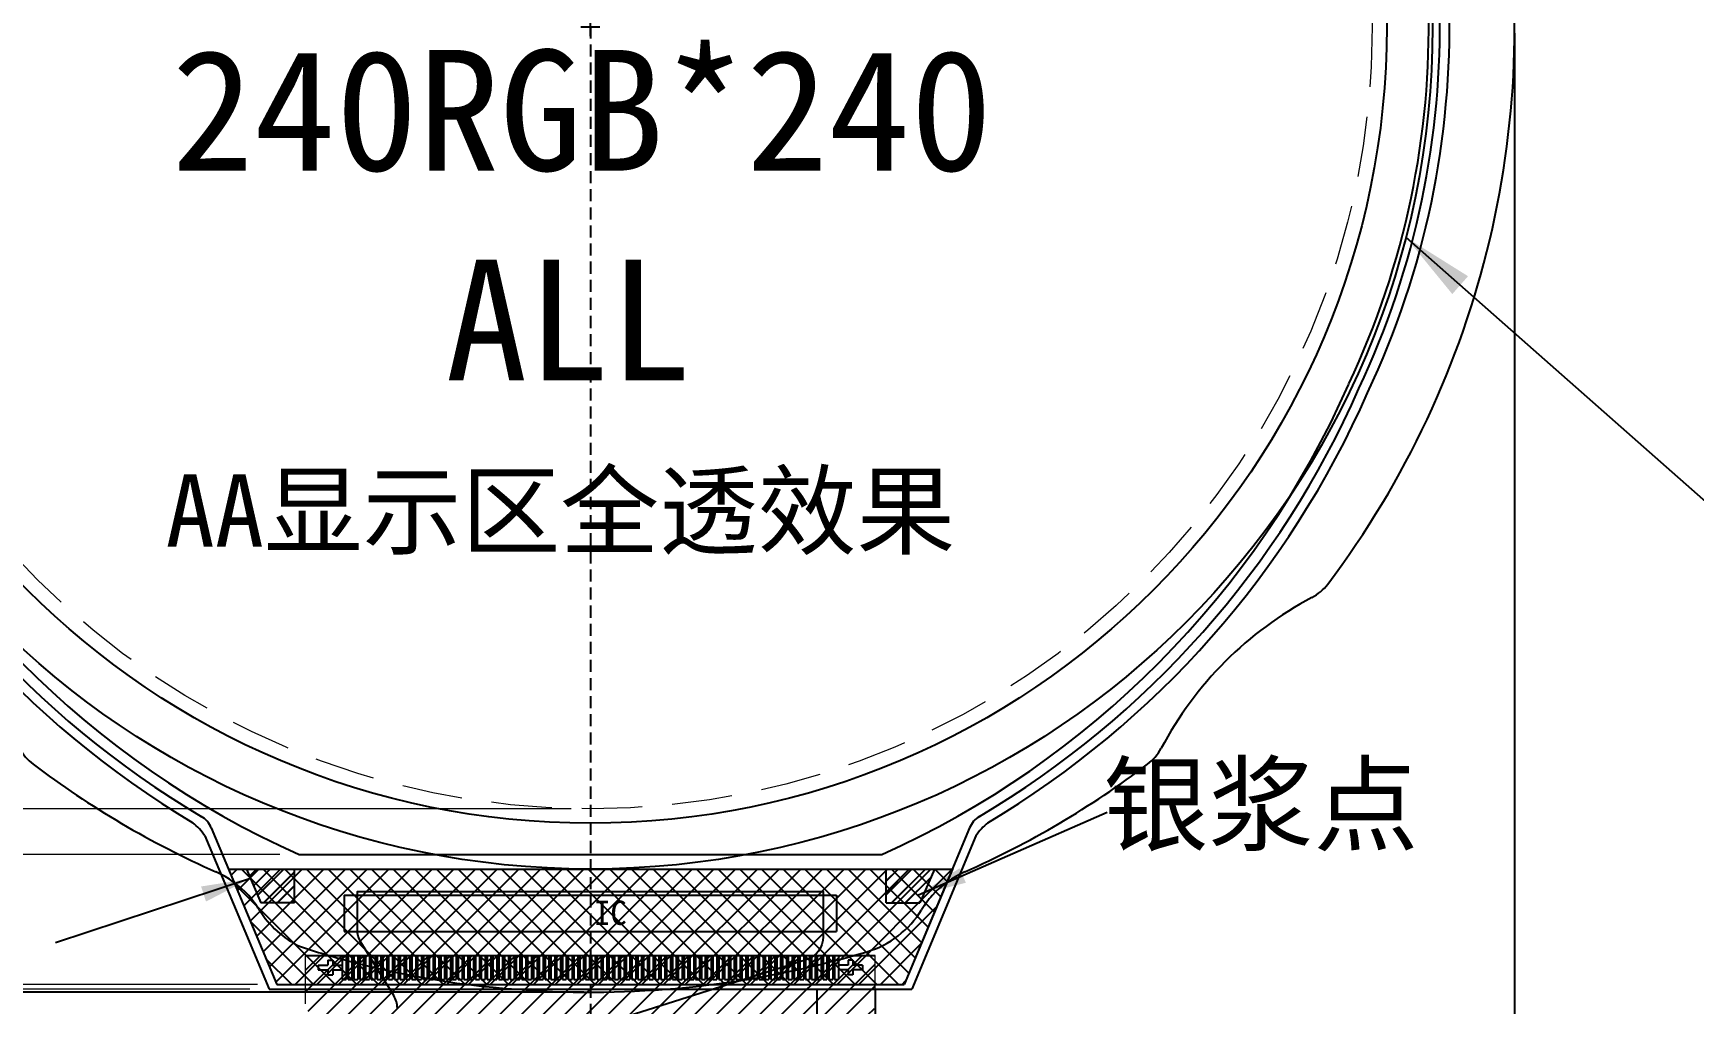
# Model space of a CAD drawing. Header units: millimetres. Extents: x 1040 to 3675, y 249 to 975.
# Drawn here: x 1651.99 to 1686.39, y 351.12 to 371.22 of the extents above; entities that cross this region are included whole.
import ezdxf

# ---------------------------------------------------------------- set-up
doc = ezdxf.new("R2010")
doc.units = ezdxf.units.MM
doc.linetypes.add('DASHED2', pattern=[0.375, 0.25, -0.125])
for name, color, linetype in [('dim', 3, 'Continuous'), ('DWG', 7, 'Continuous'), ('FPC', 33, 'Continuous'), ('lens', 6, 'Continuous')]:
    doc.layers.add(name, color=color, linetype=linetype)
doc.layers.add('LCD_MAIN', color=2, linetype='Continuous', lineweight=9)
doc.styles.add('AA', font='', dxfattribs={"width": 0.9, "height": 1.5})
doc.styles.get("Standard").update_dxf_attribs({"font": 'txt', "bigfont": 'gbcbig.shx'})
doc.styles.add('宋体', font='')
doc.styles.add('工程', font='gbenor.shx', dxfattribs={"width": 1.25, "bigfont": 'gbcbig.shx'})
doc.styles.get('AA').set_extended_font_data('SimSun')
doc.styles.get('宋体').set_extended_font_data('SimSun')
doc.dimstyles.new('libo', dxfattribs={"dimtxt": 1.5, "dimasz": 1, "dimexe": 1, "dimexo": 0.1375, "dimgap": 0.09, "dimtad": 0, "dimzin": 0, "dimdsep": 46, "dimtxsty": 'AA', "dimcen": 0.198, "dimclrd": 4, "dimclre": 4, "dimclrt": 4, "dimadec": 0, "dimazin": 0, "dimtfac": 1, "dimtofl": 0, "dimtmove": 0, "dimatfit": 3, "dimfxl": 1, "dimtolj": 1, "dimtzin": 0, "dimarcsym": 0})
doc.dimstyles.get("Standard").update_dxf_attribs({"dimtxt": 0.18, "dimasz": 0.18, "dimexe": 0.18, "dimexo": 0.0625, "dimgap": 0.09, "dimtad": 0, "dimzin": 0, "dimdsep": 46, "dimtxsty": 'Standard', "dimcen": 0, "dimadec": 0, "dimazin": 0, "dimtfac": 1, "dimtofl": 0, "dimtmove": 0, "dimatfit": 3, "dimfxl": 1, "dimtolj": 1, "dimtzin": 0, "dimarcsym": 0})
doc.dimstyles.new('标准', dxfattribs={"dimtxt": 2, "dimasz": 1.8, "dimexe": 0.5, "dimexo": 0.4, "dimgap": 0.1, "dimtad": 1, "dimzin": 1, "dimdsep": 46, "dimtxsty": '工程', "dimblk": 'CLOSEDBLANK', "dimcen": 0.09, "dimclrd": 3, "dimclre": 3, "dimclrt": 3, "dimadec": 0, "dimazin": 0, "dimtfac": 1, "dimtofl": 0, "dimtmove": 0, "dimatfit": 3, "dimldrblk": 'CLOSEDBLANK', "dimfxl": 1, "dimtolj": 1, "dimlwd": 0, "dimlwe": 0, "dimarcsym": 0})
doc.dimstyles.new('标注', dxfattribs={"dimtxt": 1.2, "dimasz": 1, "dimexe": 0, "dimexo": 1, "dimgap": 0.2, "dimtad": 0, "dimrnd": 0.0005, "dimzin": 9, "dimdsep": 46, "dimtxsty": 'Standard', "dimcen": 0, "dimclrd": 3, "dimclre": 3, "dimclrt": 3, "dimadec": 0, "dimazin": 0, "dimtfac": 1, "dimtmove": 0, "dimatfit": 3, "dimfxl": 1, "dimlwd": -1, "dimlwe": -1, "dimarcsym": 0})

# ---------------------------------------------------------------- blocks, each defined once
blk = doc.blocks.new('*D316')
at = {"color": 7, "lineweight": 0, "transparency": 16777216}
for p, q in [((1663.132, 387.555), (1639.646, 387.555)), ((1640.146, 386.055), (1640.146, 356.655)), ((1663.132, 355.155), (1639.646, 355.155))]:
    blk.add_line(p, q, dxfattribs=at)
at = {"color": 7, "transparency": 16777216}
for points in [[(1639.896, 386.055), (1640.396, 386.055), (1640.146, 387.555)], [(1639.896, 356.655), (1640.396, 356.655), (1640.146, 355.155)]]:
    blk.add_solid(points, dxfattribs=at)
at = {"layer": 'Defpoints', "color": 0, "transparency": 16777216}
for p in [(1663.532, 387.555), (1640.146, 355.155), (1663.532, 355.155)]:
    blk.add_point(p, dxfattribs=at)
at = {"color": 7, "transparency": 16777216, "insert": (1638.728, 372.339), "char_height": 2, "attachment_point": 5, "rotation": 90, "style": '宋体'}
blk.add_mtext('\\A1;32.40(LCD A,A)', dxfattribs=at)
blk = doc.blocks.new('_ClosedBlank')
at = {"color": 0, "linetype": 'ByBlock', "lineweight": -2}
for p, q in [((-1, 0.167), (0, 0)), ((-1, 0.167), (-1, -0.167)), ((0, 0), (-1, -0.167))]:
    blk.add_line(p, q, dxfattribs=at)
blk = doc.blocks.new('*D308')
at = {"color": 7, "lineweight": 0, "transparency": 16777216}
for p, q in [((1663.132, 388.755), (1630.072, 388.755)), ((1630.572, 387.255), (1630.572, 353.015)), ((1656.632, 351.515), (1630.072, 351.515))]:
    blk.add_line(p, q, dxfattribs=at)
at = {"color": 7, "transparency": 16777216}
for points in [[(1630.322, 387.255), (1630.822, 387.255), (1630.572, 388.755)], [(1630.322, 353.015), (1630.822, 353.015), (1630.572, 351.515)]]:
    blk.add_solid(points, dxfattribs=at)
at = {"layer": 'Defpoints', "color": 0, "transparency": 16777216}
for p in [(1663.532, 388.755), (1630.572, 351.515), (1657.032, 351.515)]:
    blk.add_point(p, dxfattribs=at)
at = {"color": 7, "transparency": 16777216, "insert": (1629.198, 371.6), "char_height": 2, "attachment_point": 5, "rotation": 90, "style": '宋体'}
blk.add_mtext('\\A1;37.24%%P0.15(LCD)', dxfattribs=at)
blk = doc.blocks.new('*D310')
at = {"color": 7, "lineweight": 0, "transparency": 16777216}
for p, q in [((1663.132, 388.526), (1634.978, 388.526)), ((1635.478, 387.026), (1635.478, 355.706)), ((1657.097, 354.206), (1634.978, 354.206))]:
    blk.add_line(p, q, dxfattribs=at)
at = {"color": 7, "transparency": 16777216}
for points in [[(1635.228, 387.026), (1635.728, 387.026), (1635.478, 388.526)], [(1635.228, 355.706), (1635.728, 355.706), (1635.478, 354.206)]]:
    blk.add_solid(points, dxfattribs=at)
at = {"layer": 'Defpoints', "color": 0, "transparency": 16777216}
for p in [(1663.532, 388.526), (1635.478, 354.206), (1657.497, 354.206)]:
    blk.add_point(p, dxfattribs=at)
at = {"color": 7, "transparency": 16777216, "insert": (1633.704, 371.355), "char_height": 2, "attachment_point": 5, "rotation": 90, "style": '宋体'}
blk.add_mtext('\\A1;34.32%%P0.2(POL)', dxfattribs=at)
blk = doc.blocks.new('*D311')
at = {"color": 1, "lineweight": 0, "transparency": 16777216}
for p, q in [((1663.132, 389.155), (1625.823, 389.155)), ((1626.323, 387.655), (1626.323, 352.915)), ((1656.474, 351.415), (1625.823, 351.415))]:
    blk.add_line(p, q, dxfattribs=at)
at = {"color": 1, "transparency": 16777216}
for points in [[(1626.073, 387.655), (1626.573, 387.655), (1626.323, 389.155)], [(1626.073, 352.915), (1626.573, 352.915), (1626.323, 351.415)]]:
    blk.add_solid(points, dxfattribs=at)
at = {"layer": 'Defpoints', "color": 0, "transparency": 16777216}
for p in [(1663.532, 389.155), (1626.323, 351.415), (1656.874, 351.415)]:
    blk.add_point(p, dxfattribs=at)
at = {"color": 1, "transparency": 16777216, "insert": (1624.549, 371.355), "char_height": 2, "attachment_point": 5, "rotation": 90, "style": '宋体'}
blk.add_mtext('\\A1;37.74%%P0.1(LCM)', dxfattribs=at)
blk = doc.blocks.new('*D312')
at = {"color": 7, "lineweight": 0, "transparency": 16777216}
for p, q in [((1656.474, 351.415), (1642.852, 351.415)), ((1643.352, 349.915), (1643.352, 328.403)), ((1664.623, 326.903), (1642.852, 326.903))]:
    blk.add_line(p, q, dxfattribs=at)
at = {"color": 7, "transparency": 16777216}
for points in [[(1643.102, 349.915), (1643.602, 349.915), (1643.352, 351.415)], [(1643.102, 328.403), (1643.602, 328.403), (1643.352, 326.903)]]:
    blk.add_solid(points, dxfattribs=at)
at = {"layer": 'Defpoints', "color": 0, "transparency": 16777216}
for p in [(1656.874, 351.415), (1643.352, 326.903), (1665.023, 326.903)]:
    blk.add_point(p, dxfattribs=at)
at = {"color": 7, "transparency": 16777216, "insert": (1642.174, 338.979), "char_height": 2, "attachment_point": 5, "rotation": 90, "style": '宋体'}
blk.add_mtext('\\A1;24.51%%P0.3', dxfattribs=at)
blk = doc.blocks.new('*D341')
at = {"layer": 'Defpoints', "color": 0, "transparency": 16777216}
for p in [(1619.345, 390.005), (1662.236, 390.005), (1663.532, 351.355)]:
    blk.add_point(p, dxfattribs=at)
at = {"layer": 'dim', "color": 7, "lineweight": -2, "transparency": 16777216}
for p, q in [((1662.099, 390.005), (1618.345, 390.005)), ((1619.345, 389.005), (1619.345, 377.621)), ((1619.345, 352.355), (1619.345, 363.458)), ((1663.395, 351.355), (1618.345, 351.355))]:
    blk.add_line(p, q, dxfattribs=at)
at = {"layer": 'dim', "color": 7, "transparency": 16777216}
for points in [[(1619.178, 389.005), (1619.512, 389.005), (1619.345, 390.005)], [(1619.178, 352.355), (1619.512, 352.355), (1619.345, 351.355)]]:
    blk.add_solid(points, dxfattribs=at)
at = {"layer": 'dim', "color": 7, "transparency": 16777216, "insert": (1619.345, 370.54), "char_height": 1.5, "attachment_point": 5, "rotation": 90, "style": 'AA'}
blk.add_mtext('\\A1;38.65%%P0.05[TP]', dxfattribs=at)
blk = doc.blocks.new('*D342')
at = {"layer": 'Defpoints', "color": 0, "transparency": 16777216}
for p in [(1647.793, 351.355), (1663.532, 351.355), (1658.121, 320.869)]:
    blk.add_point(p, dxfattribs=at)
at = {"layer": 'dim', "color": 7, "lineweight": -2, "transparency": 16777216}
for p, q in [((1663.395, 351.355), (1646.793, 351.355)), ((1647.793, 350.355), (1647.793, 340.912)), ((1647.793, 321.869), (1647.793, 331.313)), ((1657.984, 320.869), (1646.793, 320.869))]:
    blk.add_line(p, q, dxfattribs=at)
at = {"layer": 'dim', "color": 7, "transparency": 16777216}
for points in [[(1647.626, 350.355), (1647.96, 350.355), (1647.793, 351.355)], [(1647.626, 321.869), (1647.96, 321.869), (1647.793, 320.869)]]:
    blk.add_solid(points, dxfattribs=at)
at = {"layer": 'dim', "color": 7, "transparency": 16777216, "insert": (1647.793, 336.112), "char_height": 1.5, "attachment_point": 5, "rotation": 90, "style": 'AA'}
blk.add_mtext('\\A1;30.49%%P0.5', dxfattribs=at)
blk = doc.blocks.new('*D343')
at = {"layer": 'Defpoints', "color": 0, "transparency": 16777216}
for p in [(1682.682, 371.355), (1660.582, 321.684), (1682.682, 317.486)]:
    blk.add_point(p, dxfattribs=at)
at = {"layer": 'dim', "color": 7, "lineweight": -2, "transparency": 16777216}
for p, q in [((1682.682, 371.218), (1682.682, 316.486)), ((1660.582, 321.546), (1660.582, 316.486)), ((1661.582, 317.486), (1666.825, 317.486)), ((1681.682, 317.486), (1676.44, 317.486))]:
    blk.add_line(p, q, dxfattribs=at)
at = {"layer": 'dim', "color": 7, "transparency": 16777216}
for points in [[(1661.582, 317.653), (1661.582, 317.319), (1660.582, 317.486)], [(1681.682, 317.653), (1681.682, 317.319), (1682.682, 317.486)]]:
    blk.add_solid(points, dxfattribs=at)
at = {"layer": 'dim', "color": 7, "transparency": 16777216, "insert": (1671.632, 317.486), "char_height": 1.5, "attachment_point": 5, "style": 'AA'}
blk.add_mtext('\\A1;22.10%%P0.5', dxfattribs=at)
blk = doc.blocks.new('*D346')
at = {"layer": 'Defpoints', "color": 0, "transparency": 16777216}
for p in [(1678.497, 378.306), (1648.567, 364.405)]:
    blk.add_point(p, dxfattribs=at)
at = {"layer": 'dim', "color": 7, "lineweight": -2, "transparency": 16777216}
blk.add_line((1685.386, 381.506), (1679.404, 378.727), dxfattribs=at)
at = {"layer": 'dim', "color": 4, "lineweight": -2, "transparency": 16777216}
for p, q in [((1663.334, 371.355), (1663.73, 371.355)), ((1663.532, 371.157), (1663.532, 371.553))]:
    blk.add_line(p, q, dxfattribs=at)
at = {"layer": 'dim', "color": 7, "transparency": 16777216}
blk.add_solid([(1679.333, 378.878), (1679.474, 378.576), (1678.497, 378.306)], dxfattribs=at)
at = {"layer": 'dim', "color": 7, "transparency": 16777216, "insert": (1690.628, 383.941), "char_height": 1.5, "attachment_point": 5, "rotation": 24.9132, "style": 'AA'}
blk.add_mtext('\\A1;{\\Ftxt|c134;∅33.00}%%P0.1', dxfattribs=at)
blk = doc.blocks.new('*D347')
at = {"layer": 'Defpoints', "color": 0, "transparency": 16777216}
for p in [(1678.311, 380.634), (1648.753, 362.077)]:
    blk.add_point(p, dxfattribs=at)
at = {"layer": 'dim', "color": 7, "lineweight": -2, "transparency": 16777216}
blk.add_line((1684.97, 384.815), (1679.158, 381.166), dxfattribs=at)
at = {"layer": 'dim', "color": 4, "lineweight": -2, "transparency": 16777216}
for p, q in [((1663.334, 371.355), (1663.73, 371.355)), ((1663.532, 371.157), (1663.532, 371.553))]:
    blk.add_line(p, q, dxfattribs=at)
at = {"layer": 'dim', "color": 7, "transparency": 16777216}
blk.add_solid([(1679.069, 381.307), (1679.246, 381.025), (1678.311, 380.634)], dxfattribs=at)
at = {"layer": 'dim', "color": 7, "transparency": 16777216, "insert": (1691.941, 389.192), "char_height": 1.5, "attachment_point": 5, "rotation": 32.122, "style": 'AA'}
blk.add_mtext('\\A1;台阶{\\Ftxt|c134;∅34.90}%%P0.05', dxfattribs=at)

msp = doc.modelspace()

# ---------------------------------------------------------------- hatches: boundary and pattern name
h = msp.add_hatch()
h.set_pattern_fill('ANSI37', color=256, scale=0.1, style=0)
h.set_pattern_definition([(45, (559.0941, -173.86665), (-0.2245064, 0.2245064), []), (135, (559.0941, -173.86665), (-0.2245064, -0.2245064), [])])
h.paths.add_polyline_path([(1656.0331, 353.9055), (1657.0321, 351.5155), (1670.0321, 351.5155), (1671.0311, 353.9055)])
h = msp.add_hatch()
h.set_pattern_fill('JIS_LC_20', color=2, scale=0.01, style=0)
h.set_pattern_definition([(45, (290.02616, -73.0781), (-0.141421356, 0.141421356), []), (45, (290.03016, -73.0781), (-0.141421356, 0.141421356), [])])
h.paths.add_polyline_path([(1669.6611, 353.2055), (1670.3611, 353.2055), (1670.6611, 353.9055), (1669.6611, 353.9055)])
h.paths.add_polyline_path([(1657.4031, 353.2055), (1657.4031, 353.9055), (1656.4031, 353.9055), (1656.7031, 353.2055)])
h = msp.add_hatch()
h.set_pattern_fill('ANSI31', color=30, scale=0.1, style=0)
h.set_pattern_definition([(45, (282.0105, 0.8344), (-0.2245064, 0.2245064), [])])
edge = h.paths.add_edge_path()
edge.add_line((1657.6321, 352.1155), (1669.4321, 352.1155))
edge.add_line((1657.6321, 351.1154), (1657.6321, 352.1155))
edge.add_arc((1657.8774, 351.1083), 0.2455, 178.34281, 261.67929)
edge.add_line((1657.8419, 350.8654), (1658.8353, 350.8654))
edge.add_line((1667.2243, 350.8654), (1658.8352, 350.8654))
edge.add_line((1667.2246, 350.8654), (1669.2222, 350.8654))
edge.add_arc((1669.1867, 351.1083), 0.2455, 278.32071, 361.65719)
edge.add_line((1669.4321, 351.1154), (1669.4321, 352.1155))

# ---------------------------------------------------------------- linework, layer by layer
at = {"color": 1, "linetype": 'DASHED2'}
msp.add_line((1663.5321, 392.3631), (1663.5321, 348.1677), dxfattribs=at)
at = {"color": 4}
for p, q in [((1655.6756, 354.7607), (1657.0321, 351.5155)), ((1671.3886, 354.7607), (1670.0321, 351.5155)), ((1656.0331, 353.9055), (1671.0311, 353.9055)), ((1656.0331, 353.9055), (1657.0321, 351.5155)), ((1671.0311, 353.9055), (1670.0321, 351.5155)), ((1657.0321, 351.5155), (1670.0321, 351.5155))]:
    msp.add_line(p, q, dxfattribs=at)
at = {"color": 7}
for p, q in [((1655.545, 354.5946), (1656.8739, 351.4155)), ((1655.545, 354.5946), (1656.8739, 351.4155)), ((1671.5192, 354.5946), (1670.1903, 351.4155)), ((1671.5192, 354.5946), (1670.1903, 351.4155)), ((1656.8739, 351.4155), (1670.1903, 351.4155))]:
    msp.add_line(p, q, dxfattribs=at)
at = {"color": 6}
msp.add_line((1657.497, 354.2055), (1669.5682, 354.2055), dxfattribs=at)
at = {"color": 2}
for p, q in [((1656.4031, 353.9055), (1656.7031, 353.2055)), ((1657.4031, 353.2055), (1657.4031, 353.9055)), ((1669.6611, 353.2055), (1669.6611, 353.9055)), ((1670.6611, 353.9055), (1670.3611, 353.2055)), ((1657.4031, 353.2055), (1656.7031, 353.2055)), ((1669.6611, 353.2055), (1670.3611, 353.2055))]:
    msp.add_line(p, q, dxfattribs=at)
for p, q in [((1658.4321, 353.3655), (1668.6321, 353.3655)), ((1658.4321, 353.3655), (1658.4321, 352.6155)), ((1668.6321, 353.3655), (1668.6321, 352.6155)), ((1658.4321, 352.6155), (1668.6321, 352.6155)), ((1658.0921, 352.0155), (1658.0921, 351.9155)), ((1658.0921, 352.0155), (1658.1921, 352.0155)), ((1658.1921, 352.0155), (1658.1921, 351.9155)), ((1658.3921, 352.1155), (1658.3921, 351.6155)), ((1658.3921, 352.1155), (1658.4721, 352.1155)), ((1658.4721, 352.1155), (1658.4721, 351.6155)), ((1658.5121, 352.1155), (1658.5121, 351.6155)), ((1658.5121, 352.1155), (1658.5921, 352.1155)), ((1658.5921, 352.1155), (1658.5921, 351.6155)), ((1658.6321, 352.1155), (1658.6321, 351.6155)), ((1658.6321, 352.1155), (1658.7121, 352.1155)), ((1658.7121, 352.1155), (1658.7121, 351.6155)), ((1658.7521, 352.1155), (1658.7521, 351.6155)), ((1658.7521, 352.1155), (1658.8321, 352.1155)), ((1658.8321, 352.1155), (1658.8321, 351.6155)), ((1658.8721, 352.1155), (1658.8721, 351.6155)), ((1658.8721, 352.1155), (1658.9521, 352.1155)), ((1658.9521, 352.1155), (1658.9521, 351.6155)), ((1658.9921, 352.1155), (1658.9921, 351.6155)), ((1658.9921, 352.1155), (1659.0721, 352.1155)), ((1659.0721, 352.1155), (1659.0721, 351.6155)), ((1659.1121, 352.1155), (1659.1121, 351.6155)), ((1659.1121, 352.1155), (1659.1921, 352.1155)), ((1659.1921, 352.1155), (1659.1921, 351.6155)), ((1659.2321, 352.1155), (1659.2321, 351.6155)), ((1659.2321, 352.1155), (1659.3121, 352.1155)), ((1659.3121, 352.1155), (1659.3121, 351.6155)), ((1659.3521, 352.1155), (1659.3521, 351.6155)), ((1659.3521, 352.1155), (1659.4321, 352.1155)), ((1659.4321, 352.1155), (1659.4321, 351.6155)), ((1659.4721, 352.1155), (1659.4721, 351.6155)), ((1659.4721, 352.1155), (1659.5521, 352.1155)), ((1659.5521, 352.1155), (1659.5521, 351.6155)), ((1659.5921, 352.1155), (1659.5921, 351.6155)), ((1659.5921, 352.1155), (1659.6721, 352.1155)), ((1659.6721, 352.1155), (1659.6721, 351.6155)), ((1659.7121, 352.1155), (1659.7121, 351.6155)), ((1659.7121, 352.1155), (1659.7921, 352.1155)), ((1659.7921, 352.1155), (1659.7921, 351.6155)), ((1659.8321, 352.1155), (1659.8321, 351.6155)), ((1659.8321, 352.1155), (1659.9121, 352.1155)), ((1659.9121, 352.1155), (1659.9121, 351.6155)), ((1659.9521, 352.1155), (1659.9521, 351.6155)), ((1659.9521, 352.1155), (1660.0321, 352.1155)), ((1660.0321, 352.1155), (1660.0321, 351.6155)), ((1660.0721, 352.1155), (1660.0721, 351.6155)), ((1660.0721, 352.1155), (1660.1521, 352.1155)), ((1660.1521, 352.1155), (1660.1521, 351.6155)), ((1660.1921, 352.1155), (1660.1921, 351.6155)), ((1660.1921, 352.1155), (1660.2721, 352.1155)), ((1660.2721, 352.1155), (1660.2721, 351.6155)), ((1660.3121, 352.1155), (1660.3121, 351.6155)), ((1660.3121, 352.1155), (1660.3921, 352.1155)), ((1660.3921, 352.1155), (1660.3921, 351.6155)), ((1660.4321, 352.1155), (1660.4321, 351.6155)), ((1660.4321, 352.1155), (1660.5121, 352.1155)), ((1660.5121, 352.1155), (1660.5121, 351.6155)), ((1660.5521, 352.1155), (1660.5521, 351.6155)), ((1660.5521, 352.1155), (1660.6321, 352.1155)), ((1660.6321, 352.1155), (1660.6321, 351.6155)), ((1660.6721, 352.1155), (1660.6721, 351.6155)), ((1660.6721, 352.1155), (1660.7521, 352.1155)), ((1660.7521, 352.1155), (1660.7521, 351.6155)), ((1660.7921, 352.1155), (1660.7921, 351.6155)), ((1660.7921, 352.1155), (1660.8721, 352.1155)), ((1660.8721, 352.1155), (1660.8721, 351.6155)), ((1660.9121, 352.1155), (1660.9121, 351.6155)), ((1660.9121, 352.1155), (1660.9921, 352.1155)), ((1660.9921, 352.1155), (1660.9921, 351.6155)), ((1661.0321, 352.1155), (1661.0321, 351.6155)), ((1661.0321, 352.1155), (1661.1121, 352.1155)), ((1661.1121, 352.1155), (1661.1121, 351.6155)), ((1661.1521, 352.1155), (1661.1521, 351.6155)), ((1661.1521, 352.1155), (1661.2321, 352.1155)), ((1661.2321, 352.1155), (1661.2321, 351.6155)), ((1661.2721, 352.1155), (1661.2721, 351.6155)), ((1661.2721, 352.1155), (1661.3521, 352.1155)), ((1661.3521, 352.1155), (1661.3521, 351.6155)), ((1661.3921, 352.1155), (1661.3921, 351.6155)), ((1661.3921, 352.1155), (1661.4721, 352.1155)), ((1661.4721, 352.1155), (1661.4721, 351.6155)), ((1661.5121, 352.1155), (1661.5121, 351.6155)), ((1661.5121, 352.1155), (1661.5921, 352.1155)), ((1661.5921, 352.1155), (1661.5921, 351.6155)), ((1661.6321, 352.1155), (1661.6321, 351.6155)), ((1661.6321, 352.1155), (1661.7121, 352.1155)), ((1661.7121, 352.1155), (1661.7121, 351.6155)), ((1661.7521, 352.1155), (1661.7521, 351.6155)), ((1661.7521, 352.1155), (1661.8321, 352.1155)), ((1661.8321, 352.1155), (1661.8321, 351.6155)), ((1661.8721, 352.1155), (1661.8721, 351.6155)), ((1661.8721, 352.1155), (1661.9521, 352.1155)), ((1661.9521, 352.1155), (1661.9521, 351.6155)), ((1661.9921, 352.1155), (1661.9921, 351.6155)), ((1661.9921, 352.1155), (1662.0721, 352.1155)), ((1662.0721, 352.1155), (1662.0721, 351.6155)), ((1662.1121, 352.1155), (1662.1121, 351.6155)), ((1662.1121, 352.1155), (1662.1921, 352.1155)), ((1662.1921, 352.1155), (1662.1921, 351.6155)), ((1662.2321, 352.1155), (1662.2321, 351.6155)), ((1662.2321, 352.1155), (1662.3121, 352.1155)), ((1662.3121, 352.1155), (1662.3121, 351.6155)), ((1662.3521, 352.1155), (1662.3521, 351.6155)), ((1662.3521, 352.1155), (1662.4321, 352.1155)), ((1662.4321, 352.1155), (1662.4321, 351.6155)), ((1662.4721, 352.1155), (1662.4721, 351.6155)), ((1662.4721, 352.1155), (1662.5521, 352.1155)), ((1662.5521, 352.1155), (1662.5521, 351.6155)), ((1662.5921, 352.1155), (1662.5921, 351.6155)), ((1662.5921, 352.1155), (1662.6721, 352.1155)), ((1662.6721, 352.1155), (1662.6721, 351.6155)), ((1662.7121, 352.1155), (1662.7121, 351.6155)), ((1662.7121, 352.1155), (1662.7921, 352.1155)), ((1662.7921, 352.1155), (1662.7921, 351.6155)), ((1662.8321, 352.1155), (1662.8321, 351.6155)), ((1662.8321, 352.1155), (1662.9121, 352.1155)), ((1662.9121, 352.1155), (1662.9121, 351.6155)), ((1662.9521, 352.1155), (1662.9521, 351.6155)), ((1662.9521, 352.1155), (1663.0321, 352.1155)), ((1663.0321, 352.1155), (1663.0321, 351.6155)), ((1663.0721, 352.1155), (1663.0721, 351.6155)), ((1663.0721, 352.1155), (1663.1521, 352.1155)), ((1663.1521, 352.1155), (1663.1521, 351.6155)), ((1663.1921, 352.1155), (1663.1921, 351.6155)), ((1663.1921, 352.1155), (1663.2721, 352.1155)), ((1663.2721, 352.1155), (1663.2721, 351.6155)), ((1663.3121, 352.1155), (1663.3121, 351.6155)), ((1663.3121, 352.1155), (1663.3921, 352.1155)), ((1663.3921, 352.1155), (1663.3921, 351.6155)), ((1663.4321, 352.1155), (1663.4321, 351.6155)), ((1663.4321, 352.1155), (1663.5121, 352.1155)), ((1663.5121, 352.1155), (1663.5121, 351.6155)), ((1663.5121, 352.1155), (1663.5521, 352.1155)), ((1663.5521, 352.1155), (1663.5521, 351.6155)), ((1663.5521, 352.1155), (1663.6321, 352.1155)), ((1663.6321, 352.1155), (1663.6321, 351.6155)), ((1663.6721, 352.1155), (1663.6721, 351.6155)), ((1663.6721, 352.1155), (1663.7521, 352.1155)), ((1663.7521, 352.1155), (1663.7521, 351.6155)), ((1663.7921, 352.1155), (1663.7921, 351.6155)), ((1663.7921, 352.1155), (1663.8721, 352.1155)), ((1663.8721, 352.1155), (1663.8721, 351.6155)), ((1663.9121, 352.1155), (1663.9121, 351.6155)), ((1663.9121, 352.1155), (1663.9921, 352.1155)), ((1663.9921, 352.1155), (1663.9921, 351.6155)), ((1664.0321, 352.1155), (1664.0321, 351.6155)), ((1664.0321, 352.1155), (1664.1121, 352.1155)), ((1664.1121, 352.1155), (1664.1121, 351.6155)), ((1664.1521, 352.1155), (1664.1521, 351.6155)), ((1664.1521, 352.1155), (1664.2321, 352.1155)), ((1664.2321, 352.1155), (1664.2321, 351.6155)), ((1664.2721, 352.1155), (1664.2721, 351.6155)), ((1664.2721, 352.1155), (1664.3521, 352.1155)), ((1664.3521, 352.1155), (1664.3521, 351.6155)), ((1664.3921, 352.1155), (1664.3921, 351.6155)), ((1664.3921, 352.1155), (1664.4721, 352.1155)), ((1664.4721, 352.1155), (1664.4721, 351.6155)), ((1664.5121, 352.1155), (1664.5121, 351.6155)), ((1664.5121, 352.1155), (1664.5921, 352.1155)), ((1664.5921, 352.1155), (1664.5921, 351.6155)), ((1664.6321, 352.1155), (1664.6321, 351.6155)), ((1664.6321, 352.1155), (1664.7121, 352.1155)), ((1664.7121, 352.1155), (1664.7121, 351.6155)), ((1664.7521, 352.1155), (1664.7521, 351.6155)), ((1664.7521, 352.1155), (1664.8321, 352.1155)), ((1664.8321, 352.1155), (1664.8321, 351.6155)), ((1664.8721, 352.1155), (1664.8721, 351.6155)), ((1664.8721, 352.1155), (1664.9521, 352.1155)), ((1664.9521, 352.1155), (1664.9521, 351.6155)), ((1664.9921, 352.1155), (1664.9921, 351.6155)), ((1664.9921, 352.1155), (1665.0721, 352.1155)), ((1665.0721, 352.1155), (1665.0721, 351.6155)), ((1665.1121, 352.1155), (1665.1121, 351.6155)), ((1665.1121, 352.1155), (1665.1921, 352.1155)), ((1665.1921, 352.1155), (1665.1921, 351.6155)), ((1665.2321, 352.1155), (1665.2321, 351.6155)), ((1665.2321, 352.1155), (1665.3121, 352.1155)), ((1665.3121, 352.1155), (1665.3121, 351.6155)), ((1665.3521, 352.1155), (1665.3521, 351.6155)), ((1665.3521, 352.1155), (1665.4321, 352.1155)), ((1665.4321, 352.1155), (1665.4321, 351.6155)), ((1665.4721, 352.1155), (1665.4721, 351.6155)), ((1665.4721, 352.1155), (1665.5521, 352.1155)), ((1665.5521, 352.1155), (1665.5521, 351.6155)), ((1665.5921, 352.1155), (1665.5921, 351.6155)), ((1665.5921, 352.1155), (1665.6721, 352.1155)), ((1665.6721, 352.1155), (1665.6721, 351.6155)), ((1665.7121, 352.1155), (1665.7121, 351.6155)), ((1665.7121, 352.1155), (1665.7921, 352.1155)), ((1665.7921, 352.1155), (1665.7921, 351.6155)), ((1665.8321, 352.1155), (1665.8321, 351.6155)), ((1665.8321, 352.1155), (1665.9121, 352.1155)), ((1665.9121, 352.1155), (1665.9121, 351.6155)), ((1665.9521, 352.1155), (1665.9521, 351.6155)), ((1665.9521, 352.1155), (1666.0321, 352.1155)), ((1666.0321, 352.1155), (1666.0321, 351.6155)), ((1666.0721, 352.1155), (1666.0721, 351.6155)), ((1666.0721, 352.1155), (1666.1521, 352.1155)), ((1666.1521, 352.1155), (1666.1521, 351.6155)), ((1666.1921, 352.1155), (1666.1921, 351.6155)), ((1666.1921, 352.1155), (1666.2721, 352.1155)), ((1666.2721, 352.1155), (1666.2721, 351.6155)), ((1666.3121, 352.1155), (1666.3121, 351.6155)), ((1666.3121, 352.1155), (1666.3921, 352.1155)), ((1666.3921, 352.1155), (1666.3921, 351.6155)), ((1666.4321, 352.1155), (1666.4321, 351.6155)), ((1666.4321, 352.1155), (1666.5121, 352.1155)), ((1666.5121, 352.1155), (1666.5121, 351.6155)), ((1666.5521, 352.1155), (1666.5521, 351.6155)), ((1666.5521, 352.1155), (1666.6321, 352.1155)), ((1666.6321, 352.1155), (1666.6321, 351.6155)), ((1666.6721, 352.1155), (1666.6721, 351.6155)), ((1666.6721, 352.1155), (1666.7521, 352.1155)), ((1666.7521, 352.1155), (1666.7521, 351.6155)), ((1666.7921, 352.1155), (1666.7921, 351.6155)), ((1666.7921, 352.1155), (1666.8721, 352.1155)), ((1666.8721, 352.1155), (1666.8721, 351.6155)), ((1666.9121, 352.1155), (1666.9121, 351.6155)), ((1666.9121, 352.1155), (1666.9921, 352.1155)), ((1666.9921, 352.1155), (1666.9921, 351.6155)), ((1667.0321, 352.1155), (1667.0321, 351.6155)), ((1667.0321, 352.1155), (1667.1121, 352.1155)), ((1667.1121, 352.1155), (1667.1121, 351.6155)), ((1667.1521, 352.1155), (1667.1521, 351.6155)), ((1667.1521, 352.1155), (1667.2321, 352.1155)), ((1667.2321, 352.1155), (1667.2321, 351.6155)), ((1667.2721, 352.1155), (1667.2721, 351.6155)), ((1667.2721, 352.1155), (1667.3521, 352.1155)), ((1667.3521, 352.1155), (1667.3521, 351.6155)), ((1667.3921, 352.1155), (1667.3921, 351.6155)), ((1667.3921, 352.1155), (1667.4721, 352.1155)), ((1667.4721, 352.1155), (1667.4721, 351.6155)), ((1667.5121, 352.1155), (1667.5121, 351.6155)), ((1667.5121, 352.1155), (1667.5921, 352.1155)), ((1667.5921, 352.1155), (1667.5921, 351.6155)), ((1667.6321, 352.1155), (1667.6321, 351.6155)), ((1667.6321, 352.1155), (1667.7121, 352.1155)), ((1667.7121, 352.1155), (1667.7121, 351.6155)), ((1667.7521, 352.1155), (1667.7521, 351.6155)), ((1667.7521, 352.1155), (1667.8321, 352.1155)), ((1667.8321, 352.1155), (1667.8321, 351.6155)), ((1667.8721, 352.1155), (1667.8721, 351.6155)), ((1667.8721, 352.1155), (1667.9521, 352.1155)), ((1667.9521, 352.1155), (1667.9521, 351.6155)), ((1667.9921, 352.1155), (1667.9921, 351.6155)), ((1667.9921, 352.1155), (1668.0721, 352.1155)), ((1668.0721, 352.1155), (1668.0721, 351.6155)), ((1668.1121, 352.1155), (1668.1121, 351.6155)), ((1668.1121, 352.1155), (1668.1921, 352.1155)), ((1668.1921, 352.1155), (1668.1921, 351.6155)), ((1668.2321, 352.1155), (1668.2321, 351.6155)), ((1668.2321, 352.1155), (1668.3121, 352.1155)), ((1668.3121, 352.1155), (1668.3121, 351.6155)), ((1668.3521, 352.1155), (1668.3521, 351.6155)), ((1668.3521, 352.1155), (1668.4321, 352.1155)), ((1668.4321, 352.1155), (1668.4321, 351.6155)), ((1668.4721, 352.1155), (1668.4721, 351.6155)), ((1668.4721, 352.1155), (1668.5521, 352.1155)), ((1668.5521, 352.1155), (1668.5521, 351.6155)), ((1668.5921, 352.1155), (1668.5921, 351.6155)), ((1668.5921, 352.1155), (1668.6721, 352.1155)), ((1668.6721, 352.1155), (1668.6721, 351.6155)), ((1668.87, 352.0155), (1668.87, 351.9155)), ((1668.97, 352.0155), (1668.87, 352.0155)), ((1668.97, 352.0155), (1668.97, 351.9155)), ((1657.8921, 351.9155), (1658.0921, 351.9155)), ((1657.8921, 351.9155), (1657.8921, 351.8155)), ((1657.8921, 351.8155), (1658.0921, 351.8155)), ((1658.0921, 351.8155), (1658.0921, 351.7155)), ((1658.0921, 351.7155), (1658.1921, 351.7155)), ((1658.1921, 351.9155), (1658.3921, 351.9155)), ((1658.1921, 351.8155), (1658.1921, 351.7155)), ((1658.1921, 351.8155), (1658.3921, 351.8155)), ((1658.3921, 351.9155), (1658.3921, 351.8155)), ((1658.5121, 351.9155), (1658.5121, 351.8155)), ((1658.6321, 351.9155), (1658.6321, 351.8155)), ((1658.7521, 351.9155), (1658.7521, 351.8155)), ((1658.8721, 351.9155), (1658.8721, 351.8155)), ((1658.9921, 351.9155), (1658.9921, 351.8155)), ((1659.1121, 351.9155), (1659.1121, 351.8155)), ((1659.2321, 351.9155), (1659.2321, 351.8155)), ((1659.3521, 351.9155), (1659.3521, 351.8155)), ((1659.4721, 351.9155), (1659.4721, 351.8155)), ((1659.5921, 351.9155), (1659.5921, 351.8155)), ((1659.7121, 351.9155), (1659.7121, 351.8155)), ((1659.8321, 351.9155), (1659.8321, 351.8155)), ((1659.9521, 351.9155), (1659.9521, 351.8155)), ((1660.0721, 351.9155), (1660.0721, 351.8155)), ((1660.1921, 351.9155), (1660.1921, 351.8155)), ((1660.3121, 351.9155), (1660.3121, 351.8155)), ((1660.4321, 351.9155), (1660.4321, 351.8155)), ((1660.5521, 351.9155), (1660.5521, 351.8155)), ((1660.6721, 351.9155), (1660.6721, 351.8155)), ((1660.7921, 351.9155), (1660.7921, 351.8155)), ((1660.9121, 351.9155), (1660.9121, 351.8155)), ((1661.0321, 351.9155), (1661.0321, 351.8155)), ((1661.1521, 351.9155), (1661.1521, 351.8155)), ((1661.2721, 351.9155), (1661.2721, 351.8155)), ((1661.3921, 351.9155), (1661.3921, 351.8155)), ((1661.5121, 351.9155), (1661.5121, 351.8155)), ((1661.6321, 351.9155), (1661.6321, 351.8155)), ((1661.7521, 351.9155), (1661.7521, 351.8155)), ((1661.8721, 351.9155), (1661.8721, 351.8155)), ((1661.9921, 351.9155), (1661.9921, 351.8155)), ((1662.1121, 351.9155), (1662.1121, 351.8155)), ((1662.2321, 351.9155), (1662.2321, 351.8155)), ((1662.3521, 351.9155), (1662.3521, 351.8155)), ((1662.4721, 351.9155), (1662.4721, 351.8155)), ((1662.5921, 351.9155), (1662.5921, 351.8155)), ((1662.7121, 351.9155), (1662.7121, 351.8155)), ((1662.8321, 351.9155), (1662.8321, 351.8155)), ((1662.9521, 351.9155), (1662.9521, 351.8155)), ((1663.0721, 351.9155), (1663.0721, 351.8155)), ((1663.1921, 351.9155), (1663.1921, 351.8155)), ((1663.3121, 351.9155), (1663.3121, 351.8155)), ((1663.4321, 351.9155), (1663.4321, 351.8155)), ((1663.5521, 351.9155), (1663.5521, 351.8155)), ((1663.6721, 351.9155), (1663.6721, 351.8155)), ((1663.7921, 351.9155), (1663.7921, 351.8155)), ((1663.9121, 351.9155), (1663.9121, 351.8155)), ((1664.0321, 351.9155), (1664.0321, 351.8155)), ((1664.1521, 351.9155), (1664.1521, 351.8155)), ((1664.2721, 351.9155), (1664.2721, 351.8155)), ((1664.3921, 351.9155), (1664.3921, 351.8155)), ((1664.5121, 351.9155), (1664.5121, 351.8155)), ((1664.6321, 351.9155), (1664.6321, 351.8155)), ((1664.7521, 351.9155), (1664.7521, 351.8155)), ((1664.8721, 351.9155), (1664.8721, 351.8155)), ((1664.9921, 351.9155), (1664.9921, 351.8155)), ((1665.1121, 351.9155), (1665.1121, 351.8155)), ((1665.2321, 351.9155), (1665.2321, 351.8155)), ((1665.3521, 351.9155), (1665.3521, 351.8155)), ((1665.4721, 351.9155), (1665.4721, 351.8155)), ((1665.5921, 351.9155), (1665.5921, 351.8155)), ((1665.7121, 351.9155), (1665.7121, 351.8155)), ((1665.8321, 351.9155), (1665.8321, 351.8155)), ((1665.9521, 351.9155), (1665.9521, 351.8155)), ((1666.0721, 351.9155), (1666.0721, 351.8155)), ((1666.1921, 351.9155), (1666.1921, 351.8155)), ((1666.3121, 351.9155), (1666.3121, 351.8155)), ((1666.4321, 351.9155), (1666.4321, 351.8155)), ((1666.5521, 351.9155), (1666.5521, 351.8155)), ((1666.6721, 351.9155), (1666.6721, 351.8155)), ((1666.7921, 351.9155), (1666.7921, 351.8155)), ((1666.9121, 351.9155), (1666.9121, 351.8155)), ((1667.0321, 351.9155), (1667.0321, 351.8155)), ((1667.1521, 351.9155), (1667.1521, 351.8155)), ((1667.2721, 351.9155), (1667.2721, 351.8155)), ((1667.3921, 351.9155), (1667.3921, 351.8155)), ((1667.5121, 351.9155), (1667.5121, 351.8155)), ((1667.6321, 351.9155), (1667.6321, 351.8155)), ((1667.7521, 351.9155), (1667.7521, 351.8155)), ((1667.8721, 351.9155), (1667.8721, 351.8155)), ((1667.9921, 351.9155), (1667.9921, 351.8155)), ((1668.1121, 351.9155), (1668.1121, 351.8155)), ((1668.2321, 351.9155), (1668.2321, 351.8155)), ((1668.3521, 351.9155), (1668.3521, 351.8155)), ((1668.4721, 351.9155), (1668.4721, 351.8155)), ((1668.5921, 351.9155), (1668.5921, 351.8155)), ((1668.87, 351.9155), (1668.67, 351.9155)), ((1668.87, 351.8155), (1668.67, 351.8155)), ((1668.87, 351.8155), (1668.87, 351.7155)), ((1668.97, 351.7155), (1668.87, 351.7155)), ((1669.17, 351.9155), (1668.97, 351.9155)), ((1668.97, 351.8155), (1668.97, 351.7155)), ((1669.17, 351.8155), (1668.97, 351.8155)), ((1669.17, 351.9155), (1669.17, 351.8155)), ((1658.3921, 351.6155), (1658.4721, 351.6155)), ((1658.5121, 351.6155), (1658.5921, 351.6155)), ((1658.6321, 351.6155), (1658.7121, 351.6155)), ((1658.7521, 351.6155), (1658.8321, 351.6155)), ((1658.8721, 351.6155), (1658.9521, 351.6155)), ((1658.9921, 351.6155), (1659.0721, 351.6155)), ((1659.1121, 351.6155), (1659.1921, 351.6155)), ((1659.2321, 351.6155), (1659.3121, 351.6155)), ((1659.3521, 351.6155), (1659.4321, 351.6155)), ((1659.4721, 351.6155), (1659.5521, 351.6155)), ((1659.5921, 351.6155), (1659.6721, 351.6155)), ((1659.7121, 351.6155), (1659.7921, 351.6155)), ((1659.8321, 351.6155), (1659.9121, 351.6155)), ((1659.9521, 351.6155), (1660.0321, 351.6155)), ((1660.0721, 351.6155), (1660.1521, 351.6155)), ((1660.1921, 351.6155), (1660.2721, 351.6155)), ((1660.3121, 351.6155), (1660.3921, 351.6155)), ((1660.4321, 351.6155), (1660.5121, 351.6155)), ((1660.5521, 351.6155), (1660.6321, 351.6155)), ((1660.6721, 351.6155), (1660.7521, 351.6155)), ((1660.7921, 351.6155), (1660.8721, 351.6155)), ((1660.9121, 351.6155), (1660.9921, 351.6155)), ((1661.0321, 351.6155), (1661.1121, 351.6155)), ((1661.1521, 351.6155), (1661.2321, 351.6155)), ((1661.2721, 351.6155), (1661.3521, 351.6155)), ((1661.3921, 351.6155), (1661.4721, 351.6155)), ((1661.5121, 351.6155), (1661.5921, 351.6155)), ((1661.6321, 351.6155), (1661.7121, 351.6155)), ((1661.7521, 351.6155), (1661.8321, 351.6155)), ((1661.8721, 351.6155), (1661.9521, 351.6155)), ((1661.9921, 351.6155), (1662.0721, 351.6155)), ((1662.1121, 351.6155), (1662.1921, 351.6155)), ((1662.2321, 351.6155), (1662.3121, 351.6155)), ((1662.3521, 351.6155), (1662.4321, 351.6155)), ((1662.4721, 351.6155), (1662.5521, 351.6155)), ((1662.5921, 351.6155), (1662.6721, 351.6155)), ((1662.7121, 351.6155), (1662.7921, 351.6155)), ((1662.8321, 351.6155), (1662.9121, 351.6155)), ((1662.9521, 351.6155), (1663.0321, 351.6155)), ((1663.0721, 351.6155), (1663.1521, 351.6155)), ((1663.1921, 351.6155), (1663.2721, 351.6155)), ((1663.3121, 351.6155), (1663.3921, 351.6155)), ((1663.4321, 351.6155), (1663.5121, 351.6155)), ((1663.5521, 351.6155), (1663.6321, 351.6155)), ((1663.6721, 351.6155), (1663.7521, 351.6155)), ((1663.7921, 351.6155), (1663.8721, 351.6155)), ((1663.9121, 351.6155), (1663.9921, 351.6155)), ((1664.0321, 351.6155), (1664.1121, 351.6155)), ((1664.1521, 351.6155), (1664.2321, 351.6155)), ((1664.2721, 351.6155), (1664.3521, 351.6155)), ((1664.3921, 351.6155), (1664.4721, 351.6155)), ((1664.5121, 351.6155), (1664.5921, 351.6155)), ((1664.6321, 351.6155), (1664.7121, 351.6155)), ((1664.7521, 351.6155), (1664.8321, 351.6155)), ((1664.8721, 351.6155), (1664.9521, 351.6155)), ((1664.9921, 351.6155), (1665.0721, 351.6155)), ((1665.1121, 351.6155), (1665.1921, 351.6155)), ((1665.2321, 351.6155), (1665.3121, 351.6155)), ((1665.3521, 351.6155), (1665.4321, 351.6155)), ((1665.4721, 351.6155), (1665.5521, 351.6155)), ((1665.5921, 351.6155), (1665.6721, 351.6155)), ((1665.7121, 351.6155), (1665.7921, 351.6155)), ((1665.8321, 351.6155), (1665.9121, 351.6155)), ((1665.9521, 351.6155), (1666.0321, 351.6155)), ((1666.0721, 351.6155), (1666.1521, 351.6155)), ((1666.1921, 351.6155), (1666.2721, 351.6155)), ((1666.3121, 351.6155), (1666.3921, 351.6155)), ((1666.4321, 351.6155), (1666.5121, 351.6155)), ((1666.5521, 351.6155), (1666.6321, 351.6155)), ((1666.6721, 351.6155), (1666.7521, 351.6155)), ((1666.7921, 351.6155), (1666.8721, 351.6155)), ((1666.9121, 351.6155), (1666.9921, 351.6155)), ((1667.0321, 351.6155), (1667.1121, 351.6155)), ((1667.1521, 351.6155), (1667.2321, 351.6155)), ((1667.2721, 351.6155), (1667.3521, 351.6155)), ((1667.3921, 351.6155), (1667.4721, 351.6155)), ((1667.5121, 351.6155), (1667.5921, 351.6155)), ((1667.6321, 351.6155), (1667.7121, 351.6155)), ((1667.7521, 351.6155), (1667.8321, 351.6155)), ((1667.8721, 351.6155), (1667.9521, 351.6155)), ((1667.9921, 351.6155), (1668.0721, 351.6155)), ((1668.1121, 351.6155), (1668.1921, 351.6155)), ((1668.2321, 351.6155), (1668.3121, 351.6155)), ((1668.3521, 351.6155), (1668.4321, 351.6155)), ((1668.4721, 351.6155), (1668.5521, 351.6155)), ((1668.5921, 351.6155), (1668.6721, 351.6155))]:
    msp.add_line(p, q)
at = {"color": 7, "linetype": 'Continuous'}
msp.add_circle((1663.5321, 371.3555), 17.45, dxfattribs=at)
at = {"color": 7}
for centre, radius, start, end in [((1663.5321, 371.3555), 17.8, 81.35414, 205.21036), ((1663.5321, 371.3555), 17.8, 334.78964, 81.35414), ((1665.3397, 371.6622), 19.5723, 203.76858, 239.12696), ((1661.7244, 371.6622), 19.5723, 300.87304, 336.23142), ((1654.5554, 353.928), 1.1931, 33.96205, 51.60519), ((1672.5088, 353.928), 1.1931, 128.39481, 146.03795)]:
    msp.add_arc(centre, radius, start, end, dxfattribs=at)
at = {"color": 4}
for centre, radius, start, end in [((1663.5321, 371.3555), 17.6, 98.64586, 205.21036), ((1663.5321, 371.3555), 17.6, 334.78964, 81.35414), ((1665.3376, 371.6668), 19.3723, 203.76858, 239.37766), ((1661.7265, 371.6668), 19.3723, 300.62234, 336.23142), ((1655.2152, 354.5658), 0.5, 22.93872, 59.37766), ((1671.849, 354.5658), 0.5, 120.62234, 157.06128)]:
    msp.add_arc(centre, radius, start, end, dxfattribs=at)
at = {"color": 6}
for centre, radius, start, end in [((1663.5326, 371.3555), 17.37, 98.69618, 205.21036), ((1663.5326, 371.3555), 17.37, 334.78964, 81.30122), ((1665.3351, 371.6662), 19.1393, 203.76858, 245.82479), ((1661.7302, 371.6662), 19.1393, 294.17521, 336.23142)]:
    msp.add_arc(centre, radius, start, end, dxfattribs=at)
at = {"color": 1, "linetype": 'Continuous'}
for centre, radius, start, end in [((1678.0129, 360.4135), 1, 297.87899, 322.92455), ((1681.9876, 352.9), 7.5, 117.87899, 152.12101), ((1652.5901, 356.8746), 1, 207.87899, 232.92455), ((1674.4741, 356.8746), 1, 307.07545, 332.12101)]:
    msp.add_arc(centre, radius, start, end, dxfattribs=at)
at = {"layer": 'DWG', "color": 30}
msp.add_line((1657.6321, 352.1155), (1669.4321, 352.1155), dxfattribs=at)
at = {"layer": 'DWG', "color": 30, "lineweight": 0}
for p, q in [((1657.6321, 351.1154), (1657.6321, 352.1155)), ((1669.4321, 351.1154), (1669.4321, 352.1155))]:
    msp.add_line(p, q, dxfattribs=at)
at = {"layer": 'FPC', "color": 2}
for p, q in [((1668.2321, 349.3035), (1668.2321, 351.4155)), ((1669.4321, 351.4155), (1669.4321, 345.6035))]:
    msp.add_line(p, q, dxfattribs=at)
at = {"layer": 'FPC', "color": 1, "flags": 128}
msp.add_lwpolyline([(1659.5321, 351.0224, 0.1387948), (1659.4579, 351.2845), (1658.7782, 352.3891, -0.1387948), (1658.704, 352.6511), (1658.704, 353.4412), (1668.354, 353.4412), (1668.354, 352.5039, -0.3270725), (1668.0048, 352.0272), (1663.2259, 350.5155, 0.3257406)], format="xyb", dxfattribs=at)
at = {"layer": 'LCD_MAIN', "color": 7, "linetype": 'DASHED2', "ltscale": 5}
msp.add_circle((1663.5321, 371.3555), 16.2, dxfattribs=at)
at = {"layer": 'lens', "linetype": 'Continuous'}
msp.add_circle((1663.5321, 371.3555), 16.5, dxfattribs=at)
for centre, radius, start, end in [((1663.5321, 371.3555), 19.15, 322.92455, 10.39466), ((1663.5321, 371.3555), 19.15, 232.92455, 246.10251), ((1663.5321, 371.3555), 19.15, 293.89749, 307.07545), ((1654.9642, 352.0186), 2, 41.94551, 66.10251), ((1672.1, 352.0186), 2, 113.89749, 138.05449), ((1654.9642, 352.0186), 2, 31.53105, 41.94551), ((1658.3736, 354.1105), 2, 211.53105, 244.88883), ((1668.6906, 354.1105), 2, 286.65341, 328.46895), ((1672.1, 352.0186), 2, 138.05449, 148.46895), ((1663.2961, 369.7708), 18.3998, 251.72027, 254.99426), ((1663.2961, 369.7708), 18.3998, 254.99426, 267.62026), ((1663.5321, 371.3555), 20, 267.13402, 286.65341)]:
    msp.add_arc(centre, radius, start, end, dxfattribs=at)

# ---------------------------------------------------------------- texts
at = {"insert": (1663.6047, 353.2504), "char_height": 0.5, "attachment_point": 1, "style": '宋体'}
msp.add_mtext('IC', dxfattribs=at)
at = {"layer": 'dim', "color": 7, "lineweight": 0, "insert": (1654.7287, 362.0808), "char_height": 1.5, "width": 18.085127, "attachment_point": 1}
msp.add_mtext('{\\fSimSun|b0|i0|c134|p2;AA显示区全透效果}', dxfattribs=at)
at = {"layer": 'FPC', "color": 6, "insert": (1674.1583, 356.042), "char_height": 1.59627, "width": 6.954523, "attachment_point": 1, "style": '宋体'}
msp.add_mtext('银浆点', dxfattribs=at)
at = {"layer": 'LCD_MAIN', "color": 7, "linetype": 'ByBlock', "char_height": 2.5, "attachment_point": 1, "style": '宋体'}
for s, insert, width in [('240RGB*240', (1654.8537, 370.8735), 21.215441), ('ALL', (1660.5272, 366.5285), 5.554584)]:
    msp.add_mtext(s, dxfattribs=dict(at, insert=insert, width=width))

# ---------------------------------------------------------------- dimensions: what is measured, and where the dimension line sits
for base, p1, p2, text, override, picture, middle in [((1626.3232, 351.4155), (1663.5321, 389.1555), (1656.8739, 351.4155), '<>%%P0.1(LCM)', {"dimtxt": 2, "dimasz": 1.5, "dimgap": 0.5, "dimtxsty": '宋体', "dimsah": 1, "dimclrd": 1, "dimclre": 1, "dimclrt": 1}, '*D311', (1626.3232, 371.3555)), ((1630.5716, 351.5155), (1663.5321, 388.7555), (1657.0321, 351.5155), '37.24%%P0.15(LCD)', {"dimasz": 1.5, "dimtxsty": '宋体', "dimsah": 1, "dimclrd": 7, "dimclre": 7, "dimclrt": 7}, '*D308', (1630.5716, 371.6004)), ((1635.4778, 354.2055), (1663.5321, 388.5257), (1657.497, 354.2055), '<>%%P0.2(POL)', {"dimtxt": 2, "dimasz": 1.5, "dimgap": 0.5, "dimtxsty": '宋体', "dimsah": 1, "dimclrd": 7, "dimclre": 7, "dimclrt": 7}, '*D310', (1635.4778, 371.3555)), ((1640.1463, 355.1555), (1663.5321, 387.5555), (1663.5321, 355.1555), '<>(LCD A,A)', {"dimasz": 1.5, "dimtxsty": '宋体', "dimsah": 1, "dimclrd": 7, "dimclre": 7, "dimclrt": 7}, '*D316', (1640.1463, 372.3394)), ((1643.3518, 326.903), (1656.8739, 351.4155), (1665.0229, 326.903), '<>%%P0.3', {"dimasz": 1.5, "dimtxsty": '宋体', "dimsah": 1, "dimclrd": 7, "dimclre": 7, "dimclrt": 7}, '*D312', (1643.3518, 338.9792))]:
    dim = msp.add_linear_dim(base=base, p1=p1, p2=p2, angle=90, text=text, dimstyle='标准', override=override)
    dim.commit()
    dim.dimension.update_dxf_attribs({"geometry": picture, "text_midpoint": middle, "dimtype": 160})
at = {"layer": 'dim', "color": 7}
for p1, p2, text, picture, middle in [((1648.7534, 362.0769), (1678.3108, 380.6341), '台阶{\\Ftxt|c134;<>}%%P0.05', '*D347', (1691.9413, 389.1918)), ((1648.5675, 364.405), (1678.4967, 378.306), '{\\Ftxt|c134;<>}%%P0.1', '*D346', (1690.6284, 383.9407))]:
    dim = msp.add_diameter_dim_2p(p1=p1, p2=p2, text=text, dimstyle='libo', override={"dimclrd": 7, "dimclrt": 7}, dxfattribs=at)
    dim.commit()
    dim.dimension.update_dxf_attribs({"geometry": picture, "text_midpoint": middle, "dimtype": 163})
dim = msp.add_linear_dim(base=(1619.3449, 390.0055), p1=(1663.5321, 351.3555), p2=(1662.2362, 390.0055), angle=90, text='<>%%P0.05[TP]', dimstyle='libo', override={"dimclrd": 7, "dimclre": 7, "dimclrt": 7}, dxfattribs=at)
dim.commit()
dim.dimension.update_dxf_attribs({"geometry": '*D341', "text_midpoint": (1619.3449, 370.5396), "dimtype": 160})
dim = msp.add_linear_dim(base=(1682.6821, 317.4859), p1=(1660.5821, 321.6838), p2=(1682.6821, 371.3555), text='<>%%P0.5', dimstyle='libo', override={"dimclrd": 7, "dimclre": 7, "dimclrt": 7}, dxfattribs=at)
dim.commit()
dim.dimension.update_dxf_attribs({"geometry": '*D343', "text_midpoint": (1671.6321, 317.4859)})
dim = msp.add_linear_dim(base=(1647.793, 351.3555), p1=(1658.1214, 320.8695), p2=(1663.5321, 351.3555), angle=90, text='<>%%P0.5', dimstyle='libo', override={"dimclrd": 7, "dimclre": 7, "dimclrt": 7}, dxfattribs=at)
dim.commit()
dim.dimension.update_dxf_attribs({"geometry": '*D342', "text_midpoint": (1647.793, 336.1125)})

# ---------------------------------------------------------------- leaders
for points in [[(1670.3304, 353.3711), (1674.2394, 355.0855)], [(1656.4663, 353.7025), (1652.4477, 352.3755)]]:
    msp.add_leader(points, dimstyle='标注', override={"dimgap": 0.2, "dimtad": 0, "dimtxsty": '宋体', "dimclrd": 7})
at = {"layer": 'FPC', "color": 7}
msp.add_leader([(1680.4282, 366.9937), (1689.8387, 358.695)], dimstyle='Standard', override={"dimtxt": 2.5, "dimasz": 1.5, "dimexe": 1, "dimexo": 1, "dimgap": 0.9, "dimtad": 0, "dimtih": 0, "dimtoh": 0, "dimzin": 0, "dimcen": 0, "dimtp": 0.03, "dimtm": 0.03, "dimfxl": 0.2, "dimtzin": 0, "dimarcsym": 1}, dxfattribs=at)

doc.saveas('drawing.dxf')
